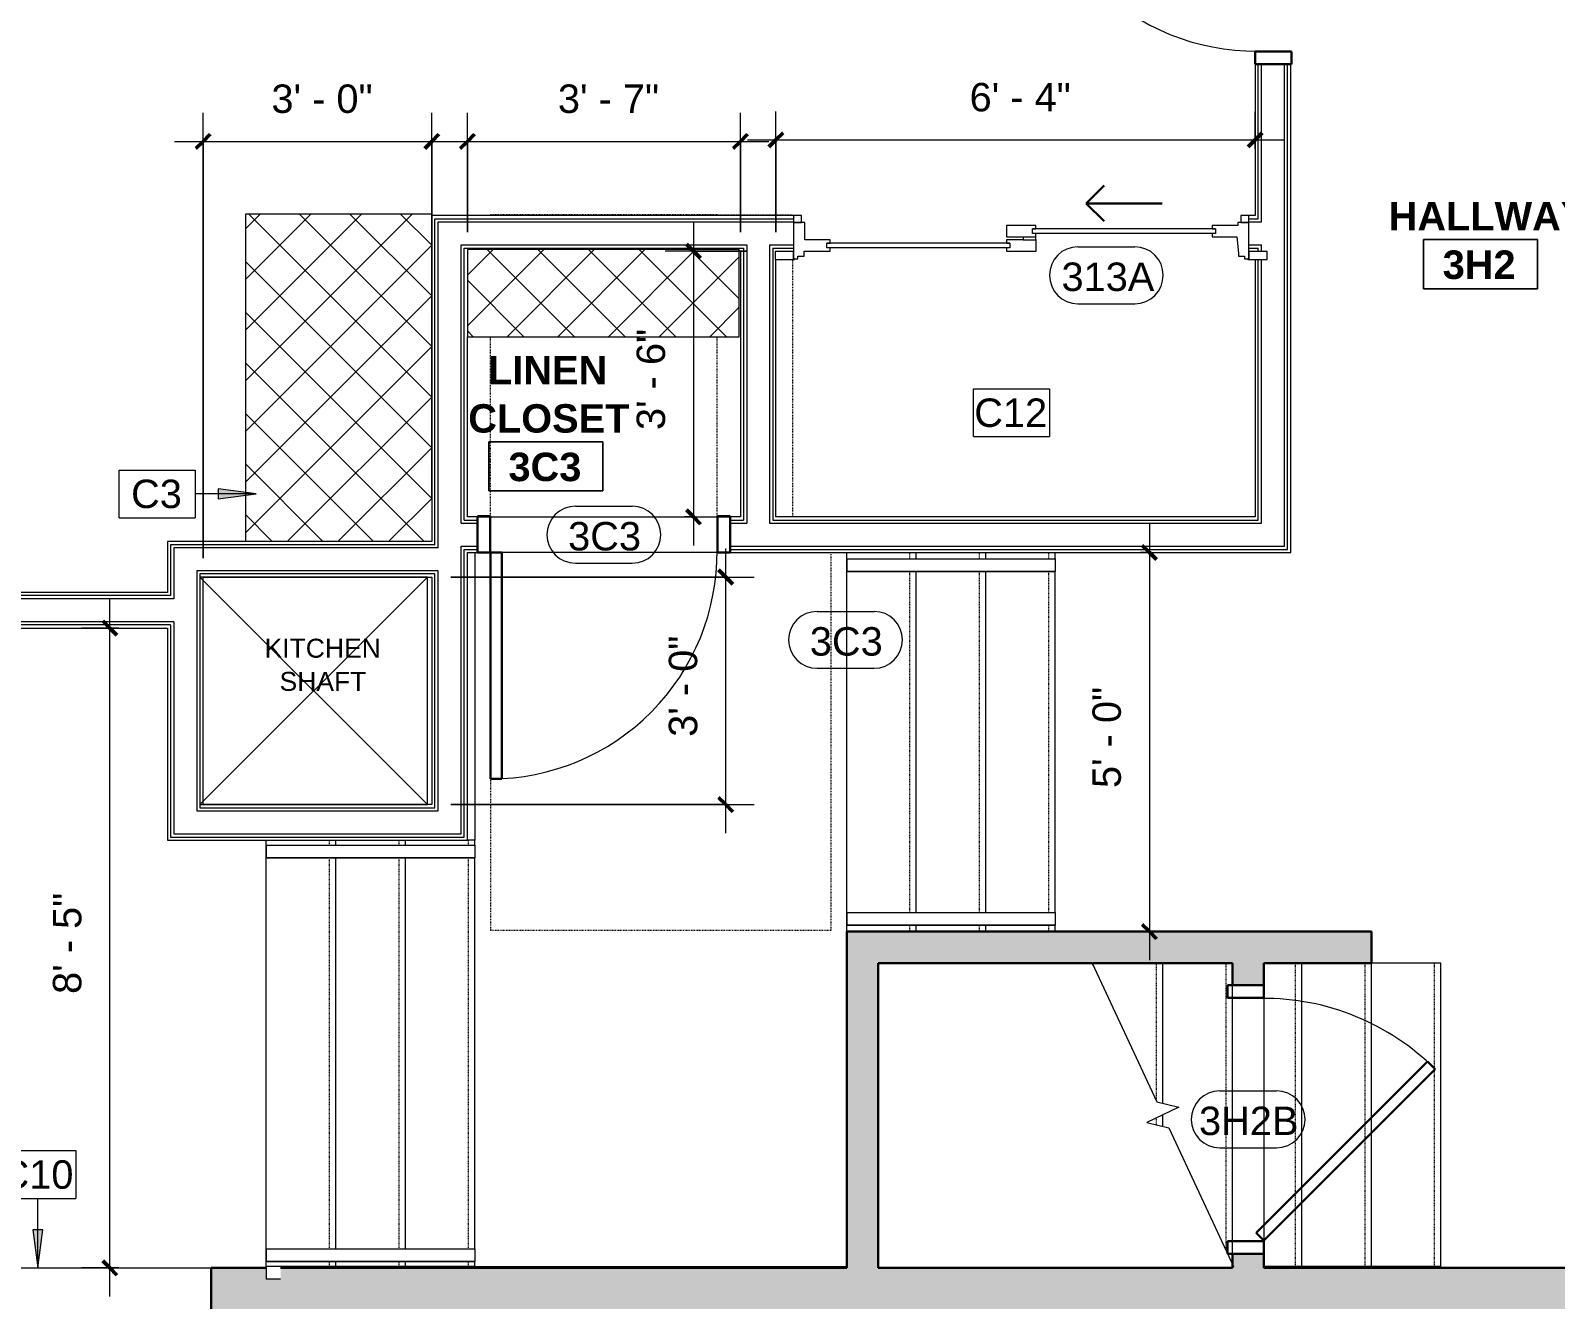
# Model space of a CAD drawing. Header units: inches. Extents: x -1176 to 1474, y -2632 to 978.
# Drawn here: x -849.2 to -607.9, y 31.3 to 232 of the extents above; entities that cross this region are included whole.
import ezdxf

# ---------------------------------------------------------------- set-up
doc = ezdxf.new("R2010")
doc.units = ezdxf.units.IN
doc.header["$MEASUREMENT"] = 0
doc.linetypes.add('Dash', pattern=[0.25, 0.125, -0.125])
doc.linetypes.add('Overhead 1_16_', pattern=[0.101562, 0.0625, -0.039062])
for name, color, linetype, lineweight in [('A-ANNO-DIMS', 211, 'Continuous', 9), ('A-ANNO-DIMS-48', 211, 'Continuous', 9), ('A-ANNO-KEYN', 231, 'Continuous', 9), ('A-AREA-IDEN', 2, 'Continuous', 9), ('A-DETL', 90, 'Continuous', 9), ('A-DETL-GENF', 92, 'Continuous', 9), ('A-DOOR', 31, 'Continuous', 18), ('A-DOOR-FRAM', 31, 'Continuous', 30), ('A-DOOR-GLAZ', 31, 'Continuous', 9), ('A-DOOR-IDEN', 31, 'Continuous', 9), ('A-DOOR-OPNG', 31, 'Continuous', 30), ('A-FLOR-HRAL', 11, 'Continuous', 18), ('A-GENM', 13, 'Continuous', 18), ('A-WALL', 113, 'Continuous', 18), ('A-WALL-PATT', 111, 'Continuous', 18), ('G-ANNO-TEXT', 231, 'Continuous', 9), ('I-WALL', 2, 'Continuous', 18), ('Q-CASE', 31, 'Continuous', 9), ('S-STRS', 31, 'Continuous', 18), ('S-STRS-MBND', 31, 'Continuous', 18)]:
    doc.layers.add(name, color=color, linetype=linetype, lineweight=lineweight)
doc.styles.add('Arial', font='arial.ttf', dxfattribs={"height": 4.5})
doc.styles.add('Swis721 Lt BT', font='swissl.ttf', dxfattribs={"height": 4.5})
doc.styles.add('Swis721 Lt BT_1', font='swissl.ttf', dxfattribs={"height": 3})
doc.styles.add('Swis721 Lt BT_B', font='', dxfattribs={"height": 4.5})
doc.styles.get('Swis721 Lt BT_B').set_extended_font_data('Swis721 Lt BT', bold=True)
doc.dimstyles.new('OTJ_-_3_32__Linear__1_2__Tolerance', dxfattribs={"dimscale": 12, "dimtxt": 4.748918, "dimasz": 0.1875, "dimexe": 0.375, "dimexo": 0.25, "dimgap": 0.25, "dimtad": 1, "dimdec": 1, "dimrnd": 0.5, "dimzin": 3, "dimdsep": 46, "dimlunit": 4, "dimtxsty": 'Swis721 Lt BT', "dimblk1": 'OBLIQUE', "dimblk2": 'OBLIQUE', "dimsah": 1, "dimcen": 0.09, "dimdle": 0.375, "dimazin": 0, "dimtfac": 1, "dimtdec": 4, "dimtix": 1, "dimtmove": 0, "dimatfit": 3, "dimfxl": 1, "dimtvp": 1, "dimfrac": 2, "dimtolj": 1, "dimtzin": 0, "dimarcsym": 2})

# ---------------------------------------------------------------- blocks, each defined once
blk = doc.blocks.new('Single Flush - D2 3_2_5_ X 8_-8208712-3rd Floor Construction')
at = {"layer": 'A-DOOR', "color": 8, "lineweight": 30}
for p, q in [((-7.93, 29.59), (-9.17, 28.35)), ((19.16, 2.5), (-7.93, 29.59)), ((-9.17, 28.35), (17.92, 1.26)), ((17.92, 1.26), (19.16, 2.5))]:
    blk.add_line(p, q, dxfattribs=at)
at = {"layer": 'A-DOOR', "lineweight": 9}
blk.add_arc((19.16, 2.5), 38.31, 135, 180.5, dxfattribs=at)
at = {"layer": 'A-DOOR-FRAM', "color": 8}
for p, q in [((-21.25, -3.25), (-21.25, 2.5)), ((-21.25, 2.5), (-19.25, 2.5)), ((-19.25, -3.25), (-19.25, 2.5)), ((19.25, -3.25), (19.25, 2.5)), ((19.25, 2.5), (21.25, 2.5)), ((21.25, -3.25), (21.25, 2.5)), ((-21.25, -3.25), (-19.25, -3.25)), ((19.25, -3.25), (21.25, -3.25))]:
    blk.add_line(p, q, dxfattribs=at)
blk = doc.blocks.new('Single Flush - D1 3_ X 8_-8249534-3rd Floor Construction')
at = {"layer": 'A-DOOR', "lineweight": 30}
for p, q in [((16.15625, 38.625), (16.15625, 2.8125)), ((17.90625, 38.625), (16.15625, 38.625)), ((17.90625, 2.8125), (17.90625, 38.625)), ((16.15625, 2.8125), (17.90625, 2.8125))]:
    blk.add_line(p, q, dxfattribs=at)
at = {"layer": 'A-DOOR', "lineweight": 9}
blk.add_arc((17.90625, 2.8125), 35.8125, 90, 180.5, dxfattribs=at)
at = {"layer": 'A-DOOR-FRAM'}
for p, q in [((-20, -2.9375), (-20, 2.8125)), ((-20, 2.8125), (-18, 2.8125)), ((-18, -2.9375), (-18, 2.8125)), ((18.000004, -2.9375), (18.000004, 2.8125)), ((18.000004, 2.8125), (20.000004, 2.8125)), ((20.000004, -2.9375), (20.000004, 2.8125)), ((-20, -2.9375), (-18, -2.9375)), ((18.000004, -2.9375), (20.000004, -2.9375))]:
    blk.add_line(p, q, dxfattribs=at)
blk = doc.blocks.new('Door-Sliding-JELD-WEN-2_Panel-Stationary_Active-Wide_Stile-EpicVue - D6 6_ X 8_-8222146-3rd Floor Construction')
at = {"layer": 'A-DETL-GENF'}
for p, q in [((-35.86, 4.12), (-38.91, 4.12)), ((-38.91, 4.12), (-38.91, 2.86)), ((-38.91, 2.86), (-36, 2.86)), ((-36, 2.86), (-36, 4.04)), ((-36, 4.04), (-35.86, 4.04)), ((-35.34, 4.01), (-36, 4.01)), ((-36, 4.01), (-36, -1.74)), ((-35.86, 4.04), (-35.86, 4.12)), ((-35.34, 3.61), (-35.34, 4.01)), ((-34.34, 3.61), (-35.34, 3.61)), ((-34.34, 3.12), (-34.34, 3.61)), ((-34.11, 0.52), (-34.34, 3.12)), ((2.32, 2.8), (-2.37, 2.8)), ((-2.37, 2.8), (-2.37, 0.96)), ((2.32, 2.29), (2.32, 2.8)), ((30.2, 2.8), (30.2, 2.29)), ((34.33, 2.8), (30.2, 2.8)), ((35.34, 3.61), (34.33, 3.61)), ((34.33, 3.61), (34.33, 2.8)), ((36, 4.01), (35.34, 4.01)), ((35.34, 4.01), (35.34, 3.61)), ((35.86, 4.12), (35.86, 4.04)), ((38.91, 4.12), (35.86, 4.12)), ((35.86, 4.04), (36, 4.04)), ((36, 4.04), (36, 2.86)), ((36, -1.74), (36, 4.01)), ((36, 2.86), (38.91, 2.86)), ((38.91, 2.86), (38.91, 4.12)), ((-30.21, 0.52), (-34.11, 0.52)), ((-30.75, -0.74), (-30.75, 0.01)), ((-30.75, 0.01), (-30.21, 0.01)), ((-30.21, 0.01), (-30.21, 0.52)), ((-2.37, 0.96), (-2.32, 0.96)), ((-2.32, 1.01), (-2.32, 0.96)), ((-0.28, 1.01), (-2.32, 1.01)), ((-2.32, 0.96), (-2.32, 0.01)), ((-0.28, 0.52), (-2.32, 0.52)), ((-2.32, 0.01), (-1.78, 0.01)), ((-1.78, 0.01), (-1.78, -0.74)), ((-0.28, 0.52), (-0.28, 1.01)), ((-0.28, 1.01), (2.31, 1.01)), ((2.31, 0.52), (-0.28, 0.52)), ((1.78, 1.54), (1.78, 2.29)), ((1.78, 2.29), (2.32, 2.29)), ((2.31, 1.54), (1.78, 1.54)), ((2.31, 1.01), (2.31, 1.54)), ((2.31, -1.27), (2.31, 0.52)), ((30.2, 2.29), (30.75, 2.29)), ((30.75, 1.54), (30.21, 1.54)), ((30.21, 1.54), (30.21, 1.01)), ((30.21, 1.01), (34.25, 1.01)), ((30.75, 2.29), (30.75, 1.54)), ((34.25, 1.01), (34.25, -1.74)), ((-36, -1.74), (-34.25, -1.74)), ((-34.25, -1.74), (-34.25, -1.27)), ((-34.25, -1.27), (-30.22, -1.27)), ((-30.22, -0.74), (-30.75, -0.74)), ((-30.22, -1.27), (-30.22, -0.74)), ((-1.78, -0.74), (-2.31, -0.74)), ((-2.31, -0.74), (-2.31, -1.27)), ((-2.31, -1.27), (2.31, -1.27)), ((34.25, -1.74), (36, -1.74))]:
    blk.add_line(p, q, dxfattribs=at)
at = {"layer": 'A-DOOR-FRAM', "lineweight": 9}
for p, q in [((-34.75, -1.74), (-36, -1.74)), ((-36, -1.74), (-36, -2.81)), ((-34.75, -2.81), (-34.75, -1.74)), ((34.75, -1.74), (34.75, -2.81)), ((36, -1.74), (34.75, -1.74)), ((36, -2.81), (36, -1.74)), ((-36, -2.81), (-34.75, -2.81)), ((34.75, -2.81), (36, -2.81))]:
    blk.add_line(p, q, dxfattribs=at)
at = {"layer": 'A-DOOR-GLAZ'}
for p, q in [((-30.75, 0.01), (-1.78, 0.01)), ((1.78, 2.29), (30.75, 2.29)), ((1.78, 1.54), (30.75, 1.54)), ((-30.75, -0.74), (-1.78, -0.74))]:
    blk.add_line(p, q, dxfattribs=at)
at = {"layer": 'A-DOOR-OPNG'}
for p, q in [((-13.1, -1.92), (-10.27, -4.75)), ((-10.27, -4.75), (-22.27, -4.75)), ((-13.1, -7.58), (-10.27, -4.75))]:
    blk.add_line(p, q, dxfattribs=at)
blk = doc.blocks.new('Desk71 - Desk-7131033-3rd Floor Construction')
at = {"layer": 'Q-CASE'}
h = blk.add_hatch(dxfattribs=at)
h.set_pattern_fill('FP_22', color=256, style=0, pattern_type=2)
h.set_pattern_definition([(315, (2189.284, -364.158), (4.006467, 4.006467), []), (45, (2189.284, -364.158), (-4.006467, 4.006467), [])])
h.paths.add_polyline_path([(2340.52, 421.57), (2340.52, 421.53), (2392.27, 421.53), (2392.27, 451.01), (2340.52, 451.01), (2340.52, 434.51)], flags=0)
for p, q in [((2392.27, 451.01), (2340.52, 451.01)), ((2340.52, 451.01), (2340.52, 421.53)), ((2392.27, 421.53), (2392.27, 451.01)), ((2392.02, 421.53), (2392.27, 421.53))]:
    blk.add_line(p, q, dxfattribs=at)
blk = doc.blocks.new('Single Flush - D2 3_ X 8_-8252906-3rd Floor Construction')
at = {"layer": 'A-DOOR', "lineweight": 30}
for p, q in [((16.16, 38.62), (16.16, 2.81)), ((17.91, 38.62), (16.16, 38.62)), ((17.91, 2.81), (17.91, 38.62)), ((16.16, 2.81), (17.91, 2.81))]:
    blk.add_line(p, q, dxfattribs=at)
at = {"layer": 'A-DOOR', "lineweight": 9}
blk.add_arc((17.91, 2.81), 35.81, 90, 180.5, dxfattribs=at)
at = {"layer": 'A-DOOR-FRAM'}
for p, q in [((-20, -2.94), (-20, 2.81)), ((-20, 2.81), (-18, 2.81)), ((-18, -2.94), (-18, 2.81)), ((18, -2.94), (18, 2.81)), ((18, 2.81), (20, 2.81)), ((20, -2.94), (20, 2.81)), ((-20, -2.94), (-18, -2.94)), ((18, -2.94), (20, -2.94))]:
    blk.add_line(p, q, dxfattribs=at)
at = {"layer": 'A-GENM', "linetype": 'Dash', "lineweight": 9}
for p, q in [((-35.91, 62.63), (17.91, 62.63)), ((-35.91, 2.81), (-35.91, 62.63)), ((17.91, 2.81), (17.91, 62.63)), ((17.87, 2.81), (17.91, 2.81)), ((-29.91, -2.81), (-29.91, -43.55)), ((-17.91, -2.81), (-17.91, -31.33)), ((17.87, -2.81), (17.91, -2.81)), ((17.91, -2.81), (17.91, -31.33)), ((-29.91, -44.81), (-29.91, -44.86)), ((-29.91, -50.48), (-29.91, -50.62)), ((-17.91, -50.62), (-29.91, -50.62)), ((-17.91, -50.48), (-17.91, -50.62)), ((-17.91, -50.62), (17.91, -50.62)), ((17.91, -50.48), (17.91, -50.62))]:
    blk.add_line(p, q, dxfattribs=at)
blk = doc.blocks.new('CW Shelves _ Rails - Shelve Rail-7416983-3rd Floor Construction')
at = {"layer": 'Q-CASE'}
h = blk.add_hatch(dxfattribs=at)
h.set_pattern_fill('FP_25', color=256, style=0, pattern_type=2)
h.set_pattern_definition([(45, (782.057, -199.726), (-4.006467, 4.006467), []), (135, (782.057, -199.726), (-4.006467, -4.006467), [])])
h.paths.add_polyline_path([(39.46, -16.14), (45, -16.14), (45, -2.36), (2, -2.36), (2, -16.14), (20.77, -16.14)], flags=0)
for p, q in [((45, -2.36), (2, -2.36)), ((2, -2.36), (2, -16.14)), ((45, -16.14), (45, -2.36)), ((2, -16.14), (45, -16.14))]:
    blk.add_line(p, q, dxfattribs=at)
blk = doc.blocks.new('Top Rail Type - Top Rail_Internal_-8438680-3rd Floor Construction')
at = {"layer": 'A-FLOR-HRAL', "lineweight": 9}
for p, q in [((-811.87, 37.25), (-811.87, 39.25)), ((-811.87, 39.25), (-778.87, 39.25)), ((-778.87, 39.25), (-778.87, 37.25)), ((-778.87, 37.25), (-811.87, 37.25))]:
    blk.add_line(p, q, dxfattribs=at)
blk = doc.blocks.new('Top Rail Type - Top Rail_Internal_-V50-3rd Floor Construction')
at = {"layer": 'A-FLOR-HRAL', "lineweight": 9}
for p, q in [((-811.87, 39.25), (-811.87, 37.25)), ((-811.87, 39.25), (-778.87, 39.25)), ((-778.87, 39.25), (-778.87, 37.25)), ((-811.87, 37.25), (-778.87, 37.25))]:
    blk.add_line(p, q, dxfattribs=at)
blk = doc.blocks.new('Top Rail Type - Top Rail_Internal_-8438759-3rd Floor Construction')
at = {"layer": 'A-FLOR-HRAL', "lineweight": 9}
for p, q in [((-811.87, 101.15), (-811.87, 103.15)), ((-811.87, 103.15), (-778.87, 103.15)), ((-778.87, 103.15), (-778.87, 101.15)), ((-778.87, 101.15), (-811.87, 101.15))]:
    blk.add_line(p, q, dxfattribs=at)
blk = doc.blocks.new('Top Rail Type - Top Rail_Internal_-V51-3rd Floor Construction')
at = {"layer": 'A-FLOR-HRAL', "lineweight": 9}
for p, q in [((-811.87, 103.15), (-811.87, 101.15)), ((-811.87, 103.15), (-778.87, 103.15)), ((-778.87, 103.15), (-778.87, 101.15)), ((-811.87, 101.15), (-778.87, 101.15))]:
    blk.add_line(p, q, dxfattribs=at)
blk = doc.blocks.new('Top Rail Type - Top Rail_Internal_-8438890-3rd Floor Construction')
at = {"layer": 'A-FLOR-HRAL', "lineweight": 9}
for p, q in [((-720.06, 146.44), (-720.06, 148.44)), ((-720.06, 148.44), (-687.06, 148.44)), ((-687.06, 148.44), (-687.06, 146.44)), ((-687.06, 146.44), (-720.06, 146.44))]:
    blk.add_line(p, q, dxfattribs=at)
blk = doc.blocks.new('Top Rail Type - Top Rail_Internal_-V52-3rd Floor Construction')
at = {"layer": 'A-FLOR-HRAL', "lineweight": 9}
for p, q in [((-720.06, 148.44), (-720.06, 146.44)), ((-720.06, 148.44), (-687.06, 148.44)), ((-687.06, 148.44), (-687.06, 146.44)), ((-720.06, 146.44), (-687.06, 146.44))]:
    blk.add_line(p, q, dxfattribs=at)
blk = doc.blocks.new('Top Rail Type - Top Rail_Internal_-8438933-3rd Floor Construction')
at = {"layer": 'A-FLOR-HRAL', "lineweight": 9}
for p, q in [((-720.06, 90.49), (-720.06, 92.49)), ((-720.06, 92.49), (-687.06, 92.49)), ((-687.06, 92.49), (-687.06, 90.49)), ((-687.06, 90.49), (-720.06, 90.49))]:
    blk.add_line(p, q, dxfattribs=at)
blk = doc.blocks.new('Top Rail Type - Top Rail_Internal_-V53-3rd Floor Construction')
at = {"layer": 'A-FLOR-HRAL', "lineweight": 9}
for p, q in [((-720.06, 92.49), (-720.06, 90.49)), ((-720.06, 92.49), (-687.06, 92.49)), ((-687.06, 92.49), (-687.06, 90.49)), ((-720.06, 90.49), (-687.06, 90.49))]:
    blk.add_line(p, q, dxfattribs=at)
blk = doc.blocks.new('Room Tag - Room Name and Number-3379422-3rd Floor Construction')
at = {"layer": 'A-AREA-IDEN'}
for p, q in [((-0.1881, -0.1636), (-0.1881, -0.0018)), ((-0.1881, -0.0018), (0.1869, -0.0018)), ((0.1869, -0.0018), (-0.1881, -0.0018)), ((-0.1881, -0.0018), (-0.1881, -0.1636)), ((0.1869, -0.0018), (0.1869, -0.1636)), ((0.1869, -0.1636), (0.1869, -0.0018)), ((0.1869, -0.1636), (-0.1881, -0.1636)), ((-0.1881, -0.1636), (0.1869, -0.1636))]:
    blk.add_line(p, q, dxfattribs=at)
blk = doc.blocks.new('Door Tag - Door Tag-41184-3rd Floor Construction')
at = {"layer": 'A-DOOR-IDEN'}
for p, q in [((-0.09375, 0.09375), (0.09375, 0.09375)), ((-0.09375, -0.09375), (0.09375, -0.09375))]:
    blk.add_line(p, q, dxfattribs=at)
for centre, start, end in [((-0.09375, 0), 90, 270), ((0.09375, 0), 270, 90)]:
    blk.add_arc(centre, 0.09375, start, end, dxfattribs=at)
blk = doc.blocks.new('DIMBLOCK37-3rd Floor Construction')
at = {"layer": 'A-ANNO-DIMS-48'}
for p, q in [((-836.61, 31.75), (-836.61, 141.99)), ((-835.2, 137.49), (-841.11, 137.49)), ((-836.61, 137.49), (-835.2, 137.49)), ((-835.2, 36.25), (-841.11, 36.25)), ((-836.61, 36.25), (-835.2, 36.25))]:
    blk.add_line(p, q, dxfattribs=at)
at = {"layer": 'A-ANNO-DIMS-48', "lineweight": 50}
for p, q in [((-836.61, 137.49), (-837.73, 138.62)), ((-836.61, 137.49), (-835.48, 136.37)), ((-836.61, 36.25), (-837.73, 37.38)), ((-836.61, 36.25), (-835.48, 35.13))]:
    blk.add_line(p, q, dxfattribs=at)
at = {"layer": 'A-ANNO-DIMS-48', "color": 0, "insert": (-845.62, 79.6), "char_height": 4.5, "width": 17.4579, "attachment_point": 1, "rotation": 90, "line_spacing_factor": 1.005062, "style": 'Swis721 Lt BT'}
blk.add_mtext('8\' - 5"', dxfattribs=at)
blk = doc.blocks.new('_Oblique')
at = {"color": 0, "linetype": 'ByBlock', "lineweight": -2}
blk.add_line((-0.5, -0.5), (0.5, 0.5), dxfattribs=at)
blk = doc.blocks.new('DIMBLOCK38-3rd Floor Construction')
at = {"layer": 'A-ANNO-DIMS-48'}
for p, q in [((-672.18, 153.94), (-672.18, 84.97)), ((-673.59, 149.44), (-667.68, 149.44)), ((-672.18, 149.44), (-673.59, 149.44)), ((-673.59, 89.47), (-667.68, 89.47)), ((-672.18, 89.47), (-673.59, 89.47))]:
    blk.add_line(p, q, dxfattribs=at)
at = {"layer": 'A-ANNO-DIMS-48', "lineweight": 50}
for p, q in [((-672.18, 149.44), (-673.31, 150.57)), ((-672.18, 149.44), (-671.06, 148.32)), ((-672.18, 89.47), (-673.31, 90.59)), ((-672.18, 89.47), (-671.06, 88.34))]:
    blk.add_line(p, q, dxfattribs=at)
at = {"layer": 'A-ANNO-DIMS-48', "color": 0, "insert": (-681.19, 112.18), "char_height": 4.5, "width": 17.4579, "attachment_point": 1, "rotation": 90, "line_spacing_factor": 1.005062, "style": 'Swis721 Lt BT'}
blk.add_mtext('5\' - 0"', dxfattribs=at)
blk = doc.blocks.new('DIMBLOCK39-3rd Floor Construction')
at = {"layer": 'A-ANNO-DIMS-48'}
for p, q in [((-739.19, 105.06), (-739.19, 150.06)), ((-782.69, 145.56), (-734.69, 145.56)), ((-739.19, 145.56), (-782.69, 145.56)), ((-782.69, 109.56), (-734.69, 109.56)), ((-739.19, 109.56), (-782.69, 109.56))]:
    blk.add_line(p, q, dxfattribs=at)
at = {"layer": 'A-ANNO-DIMS-48', "lineweight": 50}
for p, q in [((-739.19, 145.56), (-740.32, 146.68)), ((-739.19, 145.56), (-738.07, 144.43)), ((-739.19, 109.56), (-740.32, 110.68)), ((-739.19, 109.56), (-738.07, 108.43))]:
    blk.add_line(p, q, dxfattribs=at)
at = {"layer": 'A-ANNO-DIMS-48', "color": 0, "insert": (-748.2, 120.28), "char_height": 4.5, "width": 17.4579, "attachment_point": 1, "rotation": 90, "line_spacing_factor": 1.005062, "style": 'Swis721 Lt BT'}
blk.add_mtext('3\' - 0"', dxfattribs=at)
blk = doc.blocks.new('DIMBLOCK40-3rd Floor Construction')
at = {"layer": 'A-ANNO-DIMS-48'}
for p, q in [((-780.06, 200.11), (-780.06, 218.99)), ((-736.87, 200.11), (-736.87, 218.99)), ((-784.56, 214.49), (-732.37, 214.49)), ((-780.06, 214.49), (-780.06, 200.11)), ((-736.87, 214.49), (-736.87, 200.11))]:
    blk.add_line(p, q, dxfattribs=at)
at = {"layer": 'A-ANNO-DIMS-48', "lineweight": 50}
for p, q in [((-780.06, 214.49), (-778.94, 215.61)), ((-736.87, 214.49), (-735.75, 215.61)), ((-780.06, 214.49), (-781.19, 213.36)), ((-736.87, 214.49), (-738, 213.36))]:
    blk.add_line(p, q, dxfattribs=at)
at = {"layer": 'A-ANNO-DIMS-48', "color": 0, "insert": (-765.74, 223.49), "char_height": 4.5, "width": 17.4579, "attachment_point": 1, "line_spacing_factor": 1.005062, "style": 'Swis721 Lt BT'}
blk.add_mtext('3\' - 7"', dxfattribs=at)
blk = doc.blocks.new('DIMBLOCK41-3rd Floor Construction')
at = {"layer": 'A-ANNO-DIMS-48'}
for p, q in [((-731.25, 200.11), (-731.25, 219.24)), ((-655.45, 213.33), (-655.45, 219.24)), ((-735.75, 214.74), (-650.95, 214.74)), ((-731.25, 214.74), (-731.25, 200.11)), ((-655.45, 214.74), (-655.45, 213.33))]:
    blk.add_line(p, q, dxfattribs=at)
at = {"layer": 'A-ANNO-DIMS-48', "lineweight": 50}
for p, q in [((-731.25, 214.74), (-732.37, 213.61)), ((-731.25, 214.74), (-730.12, 215.86)), ((-655.45, 214.74), (-656.57, 213.61)), ((-655.45, 214.74), (-654.32, 215.86))]:
    blk.add_line(p, q, dxfattribs=at)
at = {"layer": 'A-ANNO-DIMS-48', "color": 0, "insert": (-700.62, 223.74), "char_height": 4.5, "width": 17.4579, "attachment_point": 1, "line_spacing_factor": 1.005062, "style": 'Swis721 Lt BT'}
blk.add_mtext('6\' - 4"', dxfattribs=at)
blk = doc.blocks.new('DIMBLOCK42-3rd Floor Construction')
at = {"layer": 'A-ANNO-DIMS-48'}
for p, q in [((-744.28, 201.61), (-744.28, 150.57)), ((-735.73, 197.11), (-748.78, 197.11)), ((-744.28, 197.11), (-735.73, 197.11)), ((-745.69, 155.07), (-739.78, 155.07)), ((-744.28, 155.07), (-745.69, 155.07))]:
    blk.add_line(p, q, dxfattribs=at)
at = {"layer": 'A-ANNO-DIMS-48', "lineweight": 50}
for p, q in [((-744.28, 197.11), (-745.41, 198.24)), ((-744.28, 197.11), (-743.16, 195.99)), ((-744.28, 155.07), (-745.41, 156.19)), ((-744.28, 155.07), (-743.16, 153.94))]:
    blk.add_line(p, q, dxfattribs=at)
at = {"layer": 'A-ANNO-DIMS-48', "color": 0, "insert": (-753.29, 168.82), "char_height": 4.5, "width": 17.4579, "attachment_point": 1, "rotation": 90, "line_spacing_factor": 1.005062, "style": 'Swis721 Lt BT'}
blk.add_mtext('3\' - 6"', dxfattribs=at)
blk = doc.blocks.new('DIMBLOCK43-3rd Floor Construction')
at = {"layer": 'A-ANNO-DIMS-48'}
for p, q in [((-821.87, 148.56), (-821.87, 218.99)), ((-785.69, 158.07), (-785.69, 218.99)), ((-826.37, 214.49), (-781.19, 214.49)), ((-821.87, 214.49), (-821.87, 148.56)), ((-785.69, 214.49), (-785.69, 158.07))]:
    blk.add_line(p, q, dxfattribs=at)
at = {"layer": 'A-ANNO-DIMS-48', "lineweight": 50}
for p, q in [((-821.87, 214.49), (-820.75, 215.61)), ((-785.69, 214.49), (-784.56, 215.61)), ((-821.87, 214.49), (-823, 213.36)), ((-785.69, 214.49), (-786.81, 213.36))]:
    blk.add_line(p, q, dxfattribs=at)
at = {"layer": 'A-ANNO-DIMS-48', "color": 0, "insert": (-811.05, 223.49), "char_height": 4.5, "width": 17.4579, "attachment_point": 1, "line_spacing_factor": 1.005062, "style": 'Swis721 Lt BT'}
blk.add_mtext('3\' - 0"', dxfattribs=at)
blk = doc.blocks.new('Keynote Tag - Keynote Number - Boxed-135510-3rd Floor Construction')
at = {"layer": 'A-ANNO-KEYN'}
for p, q in [((-0.125, -0.0792), (-0.125, 0.0781)), ((-0.125, 0.0781), (0.125, 0.0781)), ((0.125, 0.0781), (0.125, -0.0792)), ((-0.125, -0.0792), (0.125, -0.0792))]:
    blk.add_line(p, q, dxfattribs=at)

msp = doc.modelspace()

# ---------------------------------------------------------------- hatches: boundary and pattern name
at = {"layer": 'A-ANNO-KEYN'}
for points in [[(-813.47, 158.72), (-819.47, 159.51), (-819.47, 157.93)], [(-848.01, 36.26), (-847.22, 42.26), (-848.8, 42.26)]]:
    msp.add_hatch(color=256, dxfattribs=at).paths.add_polyline_path(points, flags=0)
at = {"layer": 'A-WALL-PATT', "lineweight": 9}
for points in [[(-720.06, 36.25), (-715.06, 36.25), (-715.06, 89.47), (-720.06, 89.47), (-720.06, 49.7)], [(-637.06, 84.47), (-637.06, 89.47), (-715.06, 89.47), (-715.06, 84.47), (-654.06, 84.47)]]:
    msp.add_hatch(color=7, dxfattribs=at).paths.add_polyline_path(points, flags=0)
h = msp.add_hatch(color=7, dxfattribs=at)
h.paths.add_polyline_path([(-654.06, 36.25), (-654.06, 38.5), (-659.06, 38.5), (-659.06, 36.25)], flags=0)
h.paths.add_polyline_path([(-654.06, 81), (-654.06, 84.47), (-659.06, 84.47), (-659.06, 81)], flags=0)
h = msp.add_hatch(color=7, dxfattribs=at)
h.paths.add_polyline_path([(-809.61, 16.25), (-590.07, 16.25), (-590.07, 36.25), (-809.61, 36.25), (-809.61, 34.47), (-811.87, 34.47), (-811.87, 36.25), (-820.56, 36.25), (-820.56, 16.25), (-811.87, 16.25)], flags=0)
h.paths.add_polyline_path([(-1015.06, 16.25), (-860.56, 16.25), (-860.56, 36.25), (-1015.06, 36.25), (-1015.06, 26.67)], flags=0)

# ---------------------------------------------------------------- linework, layer by layer
at = {"layer": 'A-ANNO-KEYN'}
for p, q in [((-813.47, 158.72), (-819.47, 159.51)), ((-819.47, 159.51), (-819.47, 157.93)), ((-820.44, 158.72), (-823.11, 158.72)), ((-813.47, 158.72), (-820.44, 158.72)), ((-819.47, 157.93), (-813.47, 158.72)), ((-848.01, 36.26), (-848.01, 47.25)), ((-847.22, 42.26), (-848.8, 42.26)), ((-848.8, 42.26), (-848.01, 36.26)), ((-848.01, 36.26), (-847.22, 42.26))]:
    msp.add_line(p, q, dxfattribs=at)
at = {"layer": 'A-DETL', "lineweight": 18}
for p, q in [((-786.37, 145.56), (-822.37, 145.56)), ((-822.37, 145.56), (-822.37, 109.56)), ((-822.37, 145.56), (-786.37, 109.56)), ((-786.37, 145.56), (-822.37, 109.56)), ((-786.37, 109.56), (-786.37, 145.56)), ((-822.37, 109.56), (-786.37, 109.56))]:
    msp.add_line(p, q, dxfattribs=at)
at = {"layer": 'A-WALL'}
for p, q in [((-654.95, 202.24), (-654.95, 226.69)), ((-654.45, 201.74), (-654.45, 226.69)), ((-650.82, 150.44), (-650.82, 226.69)), ((-650.32, 149.94), (-650.32, 226.69)), ((-785.19, 202.24), (-728.45, 202.24)), ((-785.19, 150.68), (-785.19, 202.24)), ((-784.69, 201.74), (-728.45, 201.74)), ((-784.69, 150.18), (-784.69, 201.74)), ((-656.45, 202.24), (-654.95, 202.24)), ((-656.45, 201.74), (-654.45, 201.74)), ((-781.06, 198.11), (-735.87, 198.11)), ((-781.06, 154.07), (-781.06, 198.11)), ((-735.87, 198.11), (-735.87, 154.07)), ((-732.25, 198.11), (-728.45, 198.11)), ((-732.25, 198.11), (-732.25, 154.07)), ((-656.45, 198.11), (-654.45, 198.11)), ((-654.45, 197.07), (-654.45, 198.11)), ((-780.56, 197.61), (-736.37, 197.61)), ((-780.56, 154.57), (-780.56, 197.61)), ((-736.37, 197.61), (-736.37, 154.57)), ((-731.75, 197.61), (-728.45, 197.61)), ((-731.75, 197.61), (-731.75, 154.57)), ((-656.45, 197.61), (-654.95, 197.61)), ((-654.95, 197.07), (-654.95, 197.61)), ((-654.95, 154.57), (-654.95, 195.81)), ((-654.45, 154.07), (-654.45, 195.81)), ((-785.69, 154.57), (-785.69, 151.18)), ((-780.56, 154.57), (-778.47, 154.57)), ((-738.47, 154.57), (-736.37, 154.57)), ((-731.75, 154.57), (-654.95, 154.57)), ((-781.06, 154.07), (-778.47, 154.07)), ((-738.47, 154.07), (-735.87, 154.07)), ((-732.25, 154.07), (-654.45, 154.07)), ((-827, 150.68), (-827, 142.62)), ((-785.19, 150.68), (-827, 150.68)), ((-826.5, 150.18), (-826.5, 142.12)), ((-784.69, 150.18), (-826.5, 150.18)), ((-781.06, 150.44), (-778.47, 150.44)), ((-781.06, 104.93), (-781.06, 150.44)), ((-780.56, 149.94), (-778.47, 149.94)), ((-780.56, 104.43), (-780.56, 149.94)), ((-738.47, 150.44), (-650.82, 150.44)), ((-738.47, 149.94), (-650.32, 149.94)), ((-822.87, 146.56), (-822.87, 108.56)), ((-784.69, 146.56), (-822.87, 146.56)), ((-822.37, 146.06), (-822.37, 109.06)), ((-785.19, 146.06), (-822.37, 146.06)), ((-785.19, 109.06), (-785.19, 146.06)), ((-784.69, 108.56), (-784.69, 146.56)), ((-827, 142.62), (-877.06, 142.62)), ((-826.5, 142.12), (-877.06, 142.12)), ((-826.5, 138.49), (-869.25, 138.49)), ((-827, 137.99), (-868.75, 137.99)), ((-827, 137.99), (-827, 104.43)), ((-826.5, 138.49), (-826.5, 104.93)), ((-822.87, 108.56), (-784.69, 108.56)), ((-822.37, 109.06), (-785.19, 109.06)), ((-827, 104.43), (-780.56, 104.43)), ((-826.5, 104.93), (-781.06, 104.93))]:
    msp.add_line(p, q, dxfattribs=at)
at = {"layer": 'A-WALL', "lineweight": 9}
msp.add_line((-860.56, 36.25), (-820.56, 36.25), dxfattribs=at)
at = {"layer": 'A-WALL', "color": 8, "lineweight": 30}
for p, q in [((-811.87, 36.25), (-820.56, 36.25)), ((-820.56, 36.25), (-820.56, 16.25)), ((-720.06, 36.25), (-809.61, 36.25)), ((-659.06, 36.25), (-715.06, 36.25)), ((-601.07, 36.25), (-654.06, 36.25))]:
    msp.add_line(p, q, dxfattribs=at)
at = {"layer": 'I-WALL'}
for p, q in [((-655.45, 226.69), (-655.45, 202.74)), ((-649.82, 226.69), (-655.45, 226.69)), ((-649.82, 149.44), (-649.82, 226.69)), ((-728.45, 202.74), (-785.69, 202.74)), ((-785.69, 202.74), (-785.69, 154.57)), ((-655.45, 202.74), (-656.45, 202.74)), ((-737.06, 197.11), (-736.87, 197.11)), ((-736.87, 197.11), (-736.87, 155.07)), ((-731.25, 197.11), (-728.45, 197.11)), ((-731.25, 197.07), (-731.25, 197.11)), ((-731.25, 155.07), (-731.25, 195.81)), ((-656.45, 197.11), (-655.45, 197.11)), ((-655.45, 197.11), (-655.45, 197.07)), ((-655.45, 195.81), (-655.45, 155.07)), ((-780.06, 155.07), (-780.06, 183.58)), ((-778.47, 155.07), (-780.06, 155.07)), ((-778.47, 149.44), (-778.47, 155.07)), ((-736.87, 155.07), (-738.47, 155.07)), ((-738.47, 155.07), (-738.47, 149.44)), ((-655.45, 155.07), (-731.25, 155.07)), ((-827.5, 151.18), (-827.5, 143.12)), ((-785.69, 151.18), (-827.5, 151.18)), ((-780.06, 149.44), (-778.47, 149.44)), ((-780.06, 103.93), (-780.06, 149.44)), ((-738.47, 149.44), (-649.82, 149.44)), ((-821.87, 109.56), (-821.87, 145.56)), ((-821.87, 145.56), (-785.69, 145.56)), ((-785.69, 145.56), (-785.69, 109.56)), ((-827.5, 143.12), (-877.06, 143.12)), ((-868.25, 137.49), (-827.5, 137.49)), ((-827.5, 137.49), (-827.5, 103.93)), ((-785.69, 109.56), (-821.87, 109.56)), ((-827.5, 103.93), (-780.06, 103.93))]:
    msp.add_line(p, q, dxfattribs=at)
at = {"layer": 'I-WALL', "lineweight": 9}
for p, q in [((-778.47, 155.07), (-738.47, 155.07)), ((-738.47, 149.44), (-778.47, 149.44)), ((-659.06, 38.5), (-659.06, 81)), ((-654.06, 81), (-654.06, 38.5))]:
    msp.add_line(p, q, dxfattribs=at)
at = {"layer": 'I-WALL', "color": 8, "lineweight": 30}
for p, q in [((-637.06, 89.47), (-720.06, 89.47)), ((-720.06, 89.47), (-720.06, 36.25)), ((-637.06, 84.47), (-637.06, 89.47)), ((-715.06, 84.47), (-681.25, 84.47)), ((-715.06, 36.25), (-715.06, 84.47)), ((-681.06, 84.47), (-659.06, 84.47)), ((-659.06, 84.47), (-659.06, 81)), ((-654.06, 84.47), (-637.06, 84.47)), ((-654.06, 81), (-654.06, 84.47)), ((-659.06, 81), (-654.06, 81)), ((-659.06, 38.5), (-659.06, 36.25)), ((-654.06, 38.5), (-659.06, 38.5)), ((-654.06, 36.25), (-654.06, 38.5))]:
    msp.add_line(p, q, dxfattribs=at)
at = {"layer": 'S-STRS', "lineweight": 9}
for p, q in [((-778.87, 149.44), (-778.87, 103.93)), ((-720.06, 148.44), (-720.06, 149.44)), ((-709.06, 148.44), (-709.06, 149.44)), ((-698.06, 148.44), (-698.06, 149.44)), ((-687.06, 148.44), (-687.06, 149.44)), ((-720.06, 92.49), (-720.06, 146.44)), ((-709.06, 92.49), (-709.06, 146.44)), ((-698.06, 92.49), (-698.06, 146.44)), ((-687.06, 92.49), (-687.06, 146.44)), ((-811.87, 103.15), (-811.87, 103.93)), ((-800.87, 103.15), (-800.87, 103.93)), ((-789.87, 103.15), (-789.87, 103.93)), ((-778.87, 103.93), (-780.06, 103.93)), ((-778.87, 103.15), (-778.87, 103.93)), ((-811.87, 39.25), (-811.87, 101.15)), ((-800.87, 39.25), (-800.87, 101.15)), ((-789.87, 39.25), (-789.87, 101.15)), ((-778.87, 39.25), (-778.87, 101.15)), ((-720.06, 89.49), (-720.06, 90.49)), ((-718.06, 89.49), (-720.06, 89.49)), ((-720.06, 89.47), (-720.06, 89.49)), ((-718.06, 89.49), (-720.06, 89.49)), ((-709.06, 89.49), (-718.06, 89.49)), ((-709.06, 89.49), (-709.06, 90.49)), ((-698.06, 89.49), (-709.06, 89.49)), ((-698.06, 89.49), (-698.06, 90.49)), ((-687.06, 89.49), (-698.06, 89.49)), ((-687.06, 89.49), (-687.06, 90.49)), ((-687.06, 89.47), (-687.06, 89.49)), ((-681.06, 84.47), (-681.25, 84.47)), ((-681.06, 84.06), (-681.06, 84.47)), ((-670.06, 62.28), (-670.06, 84.47)), ((-648.06, 36.47), (-648.06, 84.47)), ((-626.06, 84.47), (-637.06, 84.47)), ((-637.06, 36.47), (-637.06, 84.47)), ((-626.06, 36.47), (-626.06, 84.47)), ((-670.06, 58.66), (-670.06, 60.47)), ((-811.87, 36.47), (-811.87, 37.25)), ((-811.87, 36.47), (-811.87, 34.47)), ((-800.87, 36.47), (-811.87, 36.47)), ((-800.87, 36.47), (-800.87, 37.25)), ((-789.87, 36.47), (-800.87, 36.47)), ((-789.87, 36.47), (-789.87, 37.25)), ((-778.87, 36.47), (-789.87, 36.47)), ((-778.87, 36.47), (-778.87, 37.25)), ((-778.87, 36.25), (-778.87, 36.47)), ((-778.87, 36.47), (-720.06, 36.47)), ((-648.06, 36.47), (-654.06, 36.47)), ((-637.06, 36.47), (-648.06, 36.47)), ((-626.06, 36.47), (-637.06, 36.47)), ((-809.61, 34.47), (-811.87, 34.47))]:
    msp.add_line(p, q, dxfattribs=at)
at = {"layer": 'S-STRS', "linetype": 'Overhead 1_16_', "lineweight": 9}
for p, q in [((-710.06, 148.44), (-710.06, 149.44)), ((-699.06, 148.44), (-699.06, 149.44)), ((-688.06, 148.44), (-688.06, 149.44)), ((-710.06, 92.49), (-710.06, 146.44)), ((-699.06, 92.49), (-699.06, 146.44)), ((-688.06, 92.49), (-688.06, 146.44)), ((-801.87, 103.15), (-801.87, 103.93)), ((-790.87, 103.15), (-790.87, 103.93)), ((-779.87, 103.15), (-779.87, 103.93)), ((-801.87, 39.25), (-801.87, 101.15)), ((-790.87, 39.25), (-790.87, 101.15)), ((-779.87, 39.25), (-779.87, 101.15)), ((-710.06, 89.49), (-710.06, 90.49)), ((-699.06, 89.49), (-699.06, 90.49)), ((-688.06, 89.49), (-688.06, 90.49)), ((-671.06, 62.61), (-671.06, 84.47)), ((-660.06, 39.02), (-660.06, 84.47)), ((-649.06, 36.47), (-649.06, 84.47)), ((-638.06, 36.47), (-638.06, 84.47)), ((-627.06, 36.47), (-627.06, 84.47)), ((-671.06, 58.9), (-671.06, 60)), ((-801.87, 36.47), (-801.87, 37.25)), ((-790.87, 36.47), (-790.87, 37.25)), ((-779.87, 36.47), (-779.87, 37.25))]:
    msp.add_line(p, q, dxfattribs=at)
at = {"layer": 'S-STRS-MBND', "lineweight": 9}
for p, q in [((-681.25, 84.47), (-671.01, 62.51)), ((-667.51, 61.66), (-672.61, 59.28)), ((-671.01, 62.51), (-667.51, 61.66)), ((-672.61, 59.28), (-669.11, 58.43)), ((-669.11, 58.43), (-658.87, 36.47))]:
    msp.add_line(p, q, dxfattribs=at)

# ---------------------------------------------------------------- block references
at = {"layer": 'A-ANNO-KEYN', "xscale": 47.99999999999997, "yscale": 47.99999999999997, "zscale": 47.99999999999997}
for p in [(-693.99, 171.58), (-829.11, 158.74), (-848.01, 51.06)]:
    msp.add_blockref('Keynote Tag - Keynote Number - Boxed-135510-3rd Floor Construction', p, dxfattribs=at)
at = {"layer": 'A-AREA-IDEN', "xscale": 47.99999999999997, "yscale": 47.99999999999997, "zscale": 47.99999999999997}
for p in [(-619.78, 199.03), (-767.61, 167.04)]:
    msp.add_blockref('Room Tag - Room Name and Number-3379422-3rd Floor Construction', p, dxfattribs=at)
at = {"layer": 'A-DOOR'}
for name, p, rotation in [('Single Flush - D1 3_ X 8_-8249534-3rd Floor Construction', (-652.63, 246.69), 89.99999999999991), ('Door-Sliding-JELD-WEN-2_Panel-Stationary_Active-Wide_Stile-EpicVue - D6 6_ X 8_-8222146-3rd Floor Construction', (-692.45, 199.93), 180), ('Single Flush - D2 3_ X 8_-8252906-3rd Floor Construction', (-758.47, 152.25), 180), ('Single Flush - D2 3_2_5_ X 8_-8208712-3rd Floor Construction', (-656.56, 59.75), 269.9999999999999)]:
    msp.add_blockref(name, p, dxfattribs=dict(at, rotation=rotation))
at = {"layer": 'A-DOOR-IDEN', "xscale": 47.99999999999997, "yscale": 47.99999999999997, "zscale": 47.99999999999997}
for p in [(-678.99, 193.31), (-758.47, 152.25), (-720.24, 135.62), (-656.56, 59.75)]:
    msp.add_blockref('Door Tag - Door Tag-41184-3rd Floor Construction', p, dxfattribs=at)
at = {"layer": 'A-FLOR-HRAL', "lineweight": 9}
for name in ['Top Rail Type - Top Rail_Internal_-8438890-3rd Floor Construction', 'Top Rail Type - Top Rail_Internal_-V52-3rd Floor Construction', 'Top Rail Type - Top Rail_Internal_-8438759-3rd Floor Construction', 'Top Rail Type - Top Rail_Internal_-V51-3rd Floor Construction', 'Top Rail Type - Top Rail_Internal_-8438933-3rd Floor Construction', 'Top Rail Type - Top Rail_Internal_-V53-3rd Floor Construction', 'Top Rail Type - Top Rail_Internal_-8438680-3rd Floor Construction', 'Top Rail Type - Top Rail_Internal_-V50-3rd Floor Construction']:
    msp.add_blockref(name, (0, 0), dxfattribs=at)
at = {"layer": 'Q-CASE', "rotation": 89.9999999999999}
msp.add_blockref('Desk71 - Desk-7131033-3rd Floor Construction', (-364.16, -2189.28), dxfattribs=at)
at = {"layer": 'Q-CASE'}
msp.add_blockref('CW Shelves _ Rails - Shelve Rail-7416983-3rd Floor Construction', (-782.06, 199.73), dxfattribs=at)

# ---------------------------------------------------------------- texts
at = {"layer": 'A-ANNO-KEYN', "char_height": 4.5, "attachment_point": 1, "style": 'Arial'}
for s, insert, width in [('C12', (-699.88, 173.81), 14.0895), ('C3', (-833.25, 160.97), 9.8475), ('C10', (-853.9, 53.28), 14.0895)]:
    msp.add_mtext(s, dxfattribs=dict(at, insert=insert, width=width))
at = {"layer": 'A-AREA-IDEN', "char_height": 4.5, "attachment_point": 1, "style": 'Swis721 Lt BT_B'}
for s, insert, width in [('HALLWAY', (-634.33, 204.89), 35.148), ('3H2', (-625.79, 197.23), 14.0895), ('LINEN', (-776.79, 180.54), 22.2705), ('CLOSET', (-779.92, 172.91), 29.694), ('3C3', (-773.56, 165.24), 13.938)]:
    msp.add_mtext(s, dxfattribs=dict(at, insert=insert, width=width))
at = {"layer": 'A-DOOR-IDEN', "char_height": 4.5, "attachment_point": 1, "style": 'Swis721 Lt BT'}
for s, insert, width in [('313A', (-686.08, 195.32), 16.968), ('3C3', (-764.12, 154.27), 13.4835), ('3C3', (-725.89, 137.63), 13.4835), ('3H2B', (-664.33, 61.77), 18.6345)]:
    msp.add_mtext(s, dxfattribs=dict(at, insert=insert, width=width))
at = {"layer": 'G-ANNO-TEXT', "color": 7, "char_height": 3, "attachment_point": 1, "style": 'Swis721 Lt BT_1'}
for s, insert, width in [('KITCHEN ', (-812.14, 135.8), 22.5735), ('SHAFT', (-809.77, 130.55), 16.2105)]:
    msp.add_mtext(s, dxfattribs=dict(at, insert=insert, width=width))

# ---------------------------------------------------------------- dimensions: what is measured, and where the dimension line sits
at = {"layer": 'A-ANNO-DIMS'}
for base, p1, p2, override, picture, middle in [((-785.69, 214.49), (-821.87, 145.56), (-785.69, 155.07), {"dimpost": '<>', "dimfxl": 37.413354}, 'DIMBLOCK43-3rd Floor Construction', (-803.78, 219.8)), ((-736.87, 214.49), (-780.06, 197.11), (-736.87, 197.11), {"dimpost": '<>', "dimfxl": 43.1875}, 'DIMBLOCK40-3rd Floor Construction', (-758.47, 219.8)), ((-655.45, 214.74), (-731.25, 197.11), (-655.45, 216.33), {"dimpost": '<>', "dimfxl": 78.20041}, 'DIMBLOCK41-3rd Floor Construction', (-693.35, 220.05))]:
    dim = msp.add_linear_dim(base=base, p1=p1, p2=p2, dimstyle='OTJ_-_3_32__Linear__1_2__Tolerance', override=override, dxfattribs=at)
    dim.commit()
    dim.dimension.update_dxf_attribs({"geometry": picture, "text_midpoint": middle})
for base, p1, p2, override, picture, middle in [((-744.28, 155.07), (-732.73, 197.11), (-742.69, 155.07), {"dimpost": '<>', "dimfxl": 43.211337}, 'DIMBLOCK42-3rd Floor Construction', (-749.59, 176.09)), ((-672.18, 89.47), (-670.59, 149.44), (-670.59, 89.47), {"dimpost": '<>', "dimfxl": 59.974566}, 'DIMBLOCK38-3rd Floor Construction', (-677.5, 119.45)), ((-739.19, 145.56), (-785.69, 109.56), (-785.69, 145.56), {"dimpost": '<>', "dimfxl": 36}, 'DIMBLOCK39-3rd Floor Construction', (-744.51, 127.56)), ((-836.61, 137.49), (-838.2, 36.25), (-838.2, 137.49), {"dimpost": '<>', "dimfxl": 101.236882}, 'DIMBLOCK37-3rd Floor Construction', (-841.92, 86.87))]:
    dim = msp.add_linear_dim(base=base, p1=p1, p2=p2, angle=90, dimstyle='OTJ_-_3_32__Linear__1_2__Tolerance', override=override, dxfattribs=at)
    dim.commit()
    dim.dimension.update_dxf_attribs({"geometry": picture, "text_midpoint": middle})

doc.saveas('drawing.dxf')
